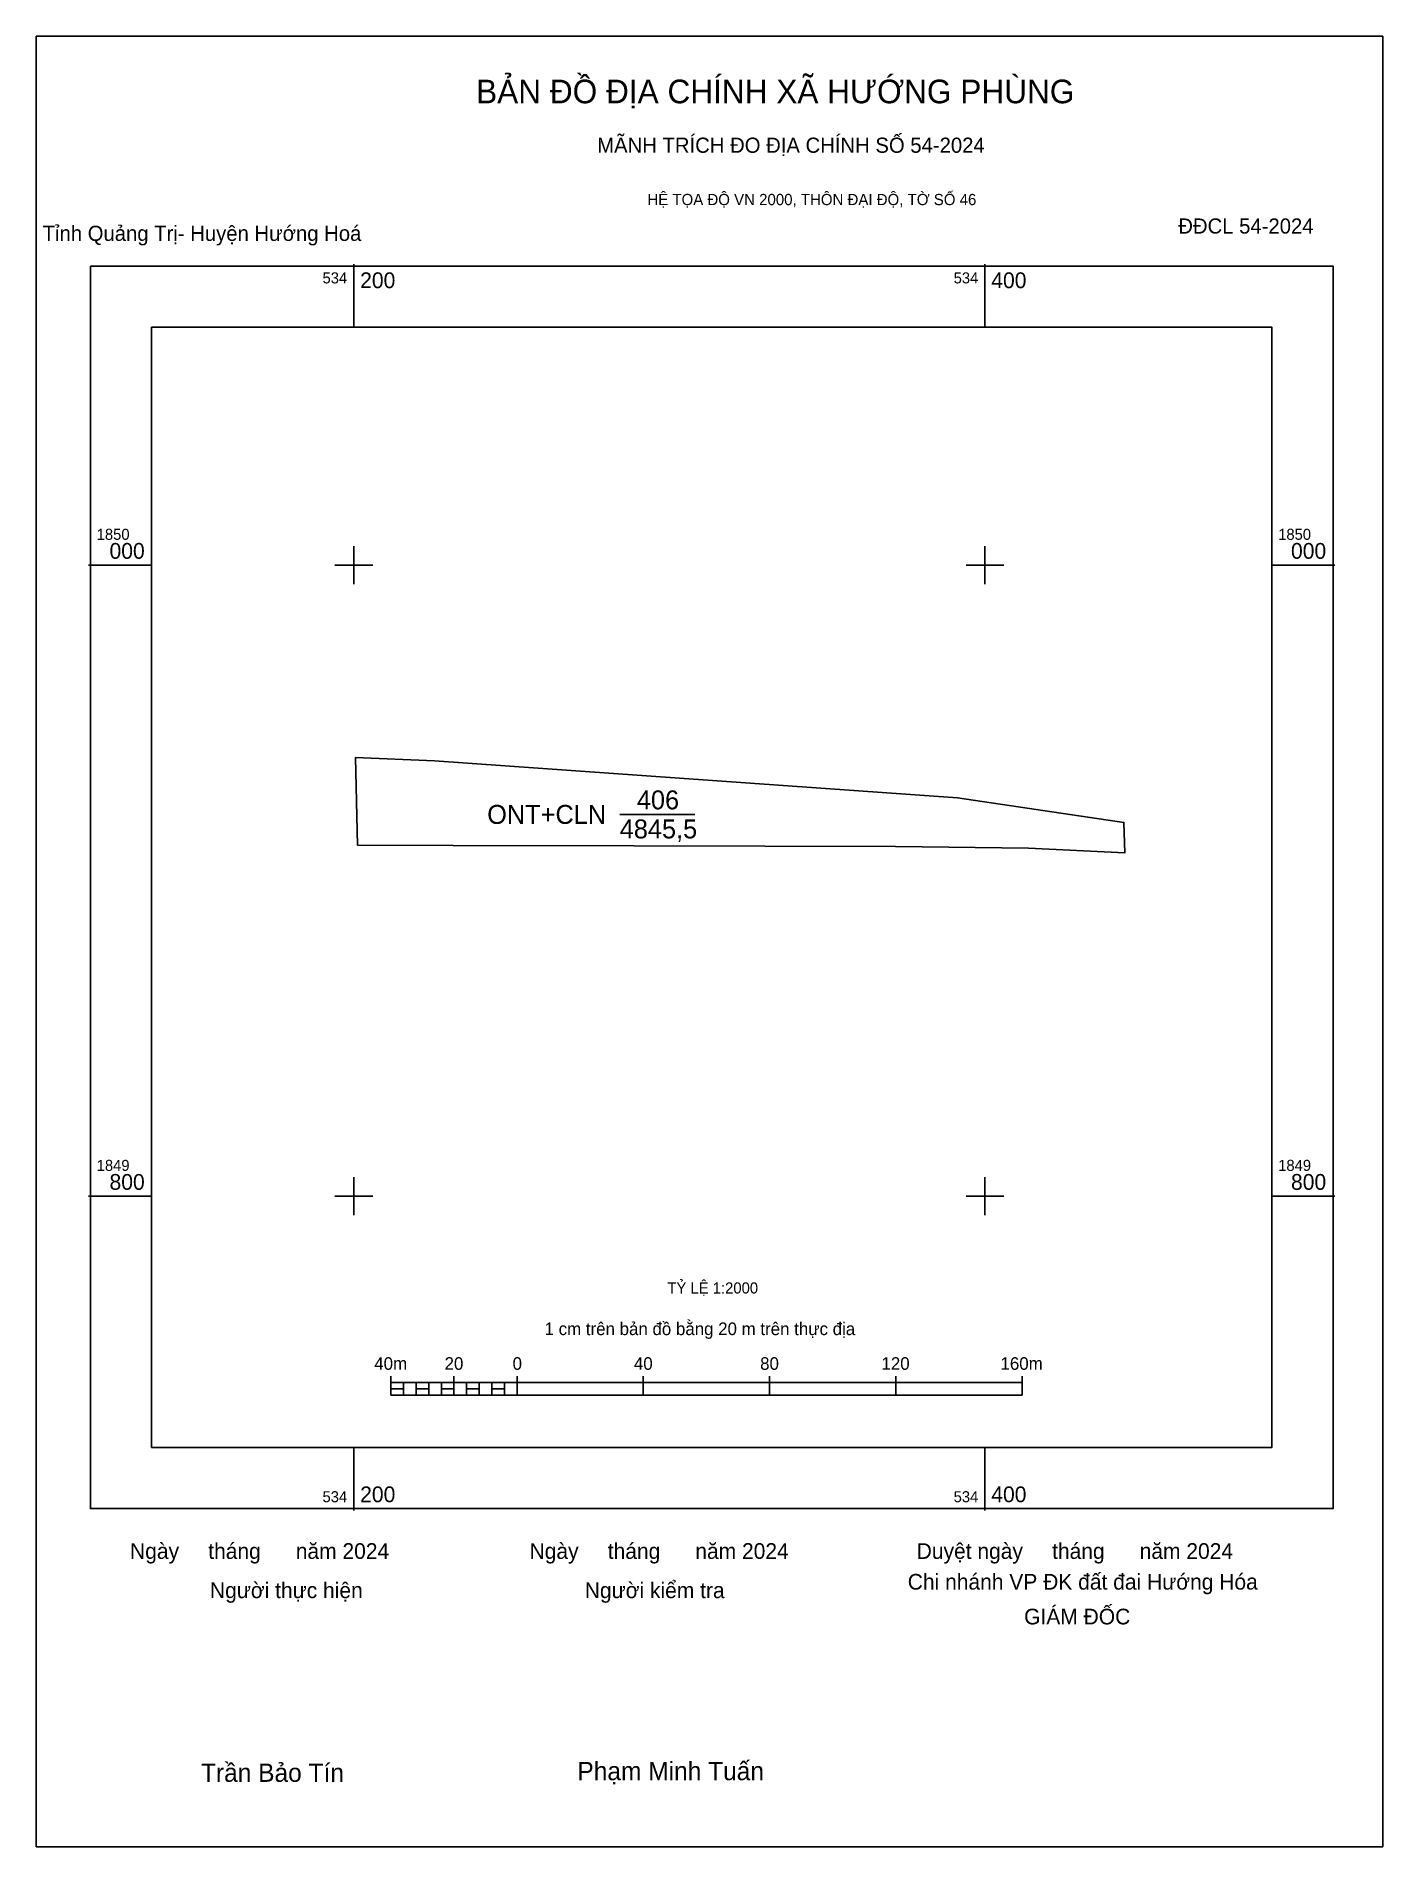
# Model space of a CAD drawing. Extents: x 534099 to 534526, y 1849594 to 1850168.
import ezdxf

# ---------------------------------------------------------------- set-up
doc = ezdxf.new("R2010")
doc.units = 0
for name, color, linetype in [('Level 10', 7, 'Continuous'), ('Level 13', 7, 'Continuous'), ('Level 15', 7, 'Continuous'), ('Level 27', 7, 'Continuous'), ('Level 6', 7, 'Continuous'), ('Level 62', 7, 'Continuous'), ('Level 63', 7, 'Continuous'), ('Level 9', 7, 'Continuous')]:
    doc.layers.add(name, color=color, linetype=linetype)

msp = doc.modelspace()

# ---------------------------------------------------------------- linework, layer by layer
at = {"layer": 'Level 10'}
msp.add_line((534284.26, 1849920.98), (534308.08, 1849920.98), dxfattribs=at)
msp.add_lwpolyline([(534201.14, 1849911.2), (534200.54, 1849939.02), (534225.55, 1849937.97), (534391.32, 1849926.28), (534444.01, 1849918.42), (534444.28, 1849908.78), (534413.76, 1849910.24), (534371.64, 1849910.76), (534288.87, 1849911.03), (534231.5, 1849911.14)], close=True, dxfattribs=at)
at = {"layer": 'Level 15'}
msp.add_lwpolyline([(534099.35, 1850167.62), (534526.07, 1850167.62), (534526.07, 1849593.78), (534099.35, 1849593.78)], close=True, dxfattribs=at)
at = {"layer": 'Level 27'}
for p, q in [((534200.54, 1849939.02), (534200.53, 1849939.04)), ((534225.55, 1849937.97), (534225.54, 1849937.99)), ((534444.01, 1849918.42), (534444, 1849918.44)), ((534201.14, 1849911.2), (534201.14, 1849911.18)), ((534231.5, 1849911.14), (534231.5, 1849911.12)), ((534444.28, 1849908.78), (534444.28, 1849908.76))]:
    msp.add_line(p, q, dxfattribs=at)
at = {"layer": 'Level 62'}
msp.add_lwpolyline([(534135.9, 1850075.39), (534490.92, 1850075.39), (534490.92, 1849720.37), (534135.9, 1849720.37)], close=True, dxfattribs=at)
at = {"layer": 'Level 63'}
for p, q in [((534200, 1850095.39), (534200, 1850075.39)), ((534400, 1850095.39), (534400, 1850075.39)), ((534200, 1850006), (534200, 1849994)), ((534400, 1850006), (534400, 1849994)), ((534115.9, 1850000), (534135.9, 1850000)), ((534194, 1850000), (534206, 1850000)), ((534394, 1850000), (534406, 1850000)), ((534490.92, 1850000), (534510.92, 1850000)), ((534200, 1849806), (534200, 1849794)), ((534400, 1849806), (534400, 1849794)), ((534115.9, 1849800), (534135.9, 1849800)), ((534194, 1849800), (534206, 1849800)), ((534394, 1849800), (534406, 1849800)), ((534490.92, 1849800), (534510.92, 1849800)), ((534211.74, 1849742.95), (534211.74, 1849736.95)), ((534211.74, 1849740.95), (534411.74, 1849740.95)), ((534215.74, 1849740.95), (534215.74, 1849736.95)), ((534219.74, 1849740.95), (534219.74, 1849736.95)), ((534223.74, 1849740.95), (534223.74, 1849736.95)), ((534227.74, 1849740.95), (534227.74, 1849736.95)), ((534231.74, 1849742.95), (534231.74, 1849736.95)), ((534231.74, 1849740.95), (534231.74, 1849736.95)), ((534235.74, 1849740.95), (534235.74, 1849736.95)), ((534239.74, 1849740.95), (534239.74, 1849736.95)), ((534243.74, 1849740.95), (534243.74, 1849736.95)), ((534247.74, 1849740.95), (534247.74, 1849736.95)), ((534251.74, 1849742.95), (534251.74, 1849736.95)), ((534251.74, 1849740.95), (534251.74, 1849736.95)), ((534291.74, 1849742.95), (534291.74, 1849736.95)), ((534331.74, 1849742.95), (534331.74, 1849736.95)), ((534371.74, 1849742.95), (534371.74, 1849736.95)), ((534411.74, 1849742.95), (534411.74, 1849736.95)), ((534211.74, 1849736.95), (534411.74, 1849736.95)), ((534200, 1849720.37), (534200, 1849700.37)), ((534400, 1849720.37), (534400, 1849700.37))]:
    msp.add_line(p, q, dxfattribs=at)
for points in [[(534116.52, 1850094.77), (534510.3, 1850094.77), (534510.3, 1849700.99), (534116.52, 1849700.99)], [(534211.74, 1849738.95), (534215.74, 1849738.95), (534215.74, 1849736.95), (534211.74, 1849736.95)], [(534211.74, 1849738.95), (534215.74, 1849738.95), (534215.74, 1849736.95), (534211.74, 1849736.95)], [(534219.74, 1849738.95), (534223.74, 1849738.95), (534223.74, 1849736.95), (534219.74, 1849736.95)], [(534227.74, 1849738.95), (534231.74, 1849738.95), (534231.74, 1849736.95), (534227.74, 1849736.95)], [(534235.74, 1849738.95), (534239.74, 1849738.95), (534239.74, 1849736.95), (534235.74, 1849736.95)], [(534243.74, 1849738.95), (534247.74, 1849738.95), (534247.74, 1849736.95), (534243.74, 1849736.95)]]:
    msp.add_lwpolyline(points, close=True, dxfattribs=at)

# ---------------------------------------------------------------- texts
at = {"layer": 'Level 13'}
for s, p in [('406', (534289.69, 1849922.58)), ('ONT+CLN', (534242.27, 1849917.98)), ('4845,5', (534284.27, 1849913.38))]:
    msp.add_text(s, height=6, dxfattribs=at).set_placement(p)
at = {"layer": 'Level 6'}
msp.add_text('TỶ LỆ 1:2000', height=3.5158, dxfattribs=at).set_placement((534299.36, 1849769.14))
at = {"layer": 'Level 63'}
for s, height, p in [('BẢN ĐỒ ĐỊA CHÍNH XÃ HƯỚNG PHÙNG', 7.4873, (534238.75, 1850146.36)), ('MÃNH TRÍCH ĐO ĐỊA CHÍNH SỐ 54-2024', 4.8044, (534277.12, 1850130.67)), ('HỆ TỌA ĐỘ VN 2000, THÔN ĐẠI ĐỘ, TỜ SỐ 46 ', 3.5565, (534293.03, 1850114.08)), ('534', 3.5, (534190.08, 1850089.27)), ('200', 5, (534202, 1850087.77)), ('534', 3.5, (534390.08, 1850089.27)), ('400', 5, (534402, 1850087.77)), ('1850', 3.5, (534118.52, 1850008)), ('1850', 3.5, (534492.92, 1850008)), ('000', 5, (534122.58, 1850002)), ('000', 5, (534496.98, 1850002)), ('1849', 3.5, (534118.52, 1849808)), ('1849', 3.5, (534492.92, 1849808)), ('800', 5, (534122.58, 1849802)), ('800', 5, (534496.98, 1849802)), ('1 cm trên bản đồ bằng 20 m trên thực địa', 4, (534260.45, 1849755.95)), ('40m', 4, (534206.48, 1849744.95)), ('20', 4, (534228.76, 1849744.95)), ('0', 4, (534250.32, 1849744.95)), ('40', 4, (534288.76, 1849744.95)), ('80', 4, (534328.76, 1849744.95)), ('120', 4, (534367.21, 1849744.95)), ('160m', 4, (534404.93, 1849744.95)), ('534', 3.5, (534190.08, 1849702.99)), ('200', 5, (534202, 1849702.99)), ('534', 3.5, (534390.08, 1849702.99)), ('400', 5, (534402, 1849702.99)), ('Ngày     tháng      năm 2024', 4.9766, (534129.08, 1849685.03)), ('Ngày     tháng      năm 2024', 4.9766, (534255.69, 1849685.03)), ('Duyệt ngày     tháng      năm 2024', 4.9766, (534378.37, 1849685.03)), ('Người thực hiện', 4.9766, (534154.41, 1849672.59)), ('Người kiểm tra', 4.9766, (534273.19, 1849672.59)), ('Chi nhánh VP ĐK đất đai Hướng Hóa', 4.9766, (534375.53, 1849675.29)), ('GIÁM ĐỐC', 4.977, (534412.41, 1849664.26)), ('Trần Bảo Tín', 5.8048, (534151.57, 1849614.37)), ('Phạm Minh Tuấn', 5.8048, (534270.86, 1849614.89))]:
    msp.add_text(s, height=height, dxfattribs=at).set_placement(p)
at = {"layer": 'Level 9'}
for s, p in [('Tỉnh Quảng Trị- Huyện Hướng Hoá', (534101.39, 1850102.74)), ('ĐĐCL 54-2024', (534461.27, 1850105.06))]:
    msp.add_text(s, height=4.8044, dxfattribs=at).set_placement(p)

doc.saveas('drawing.dxf')
